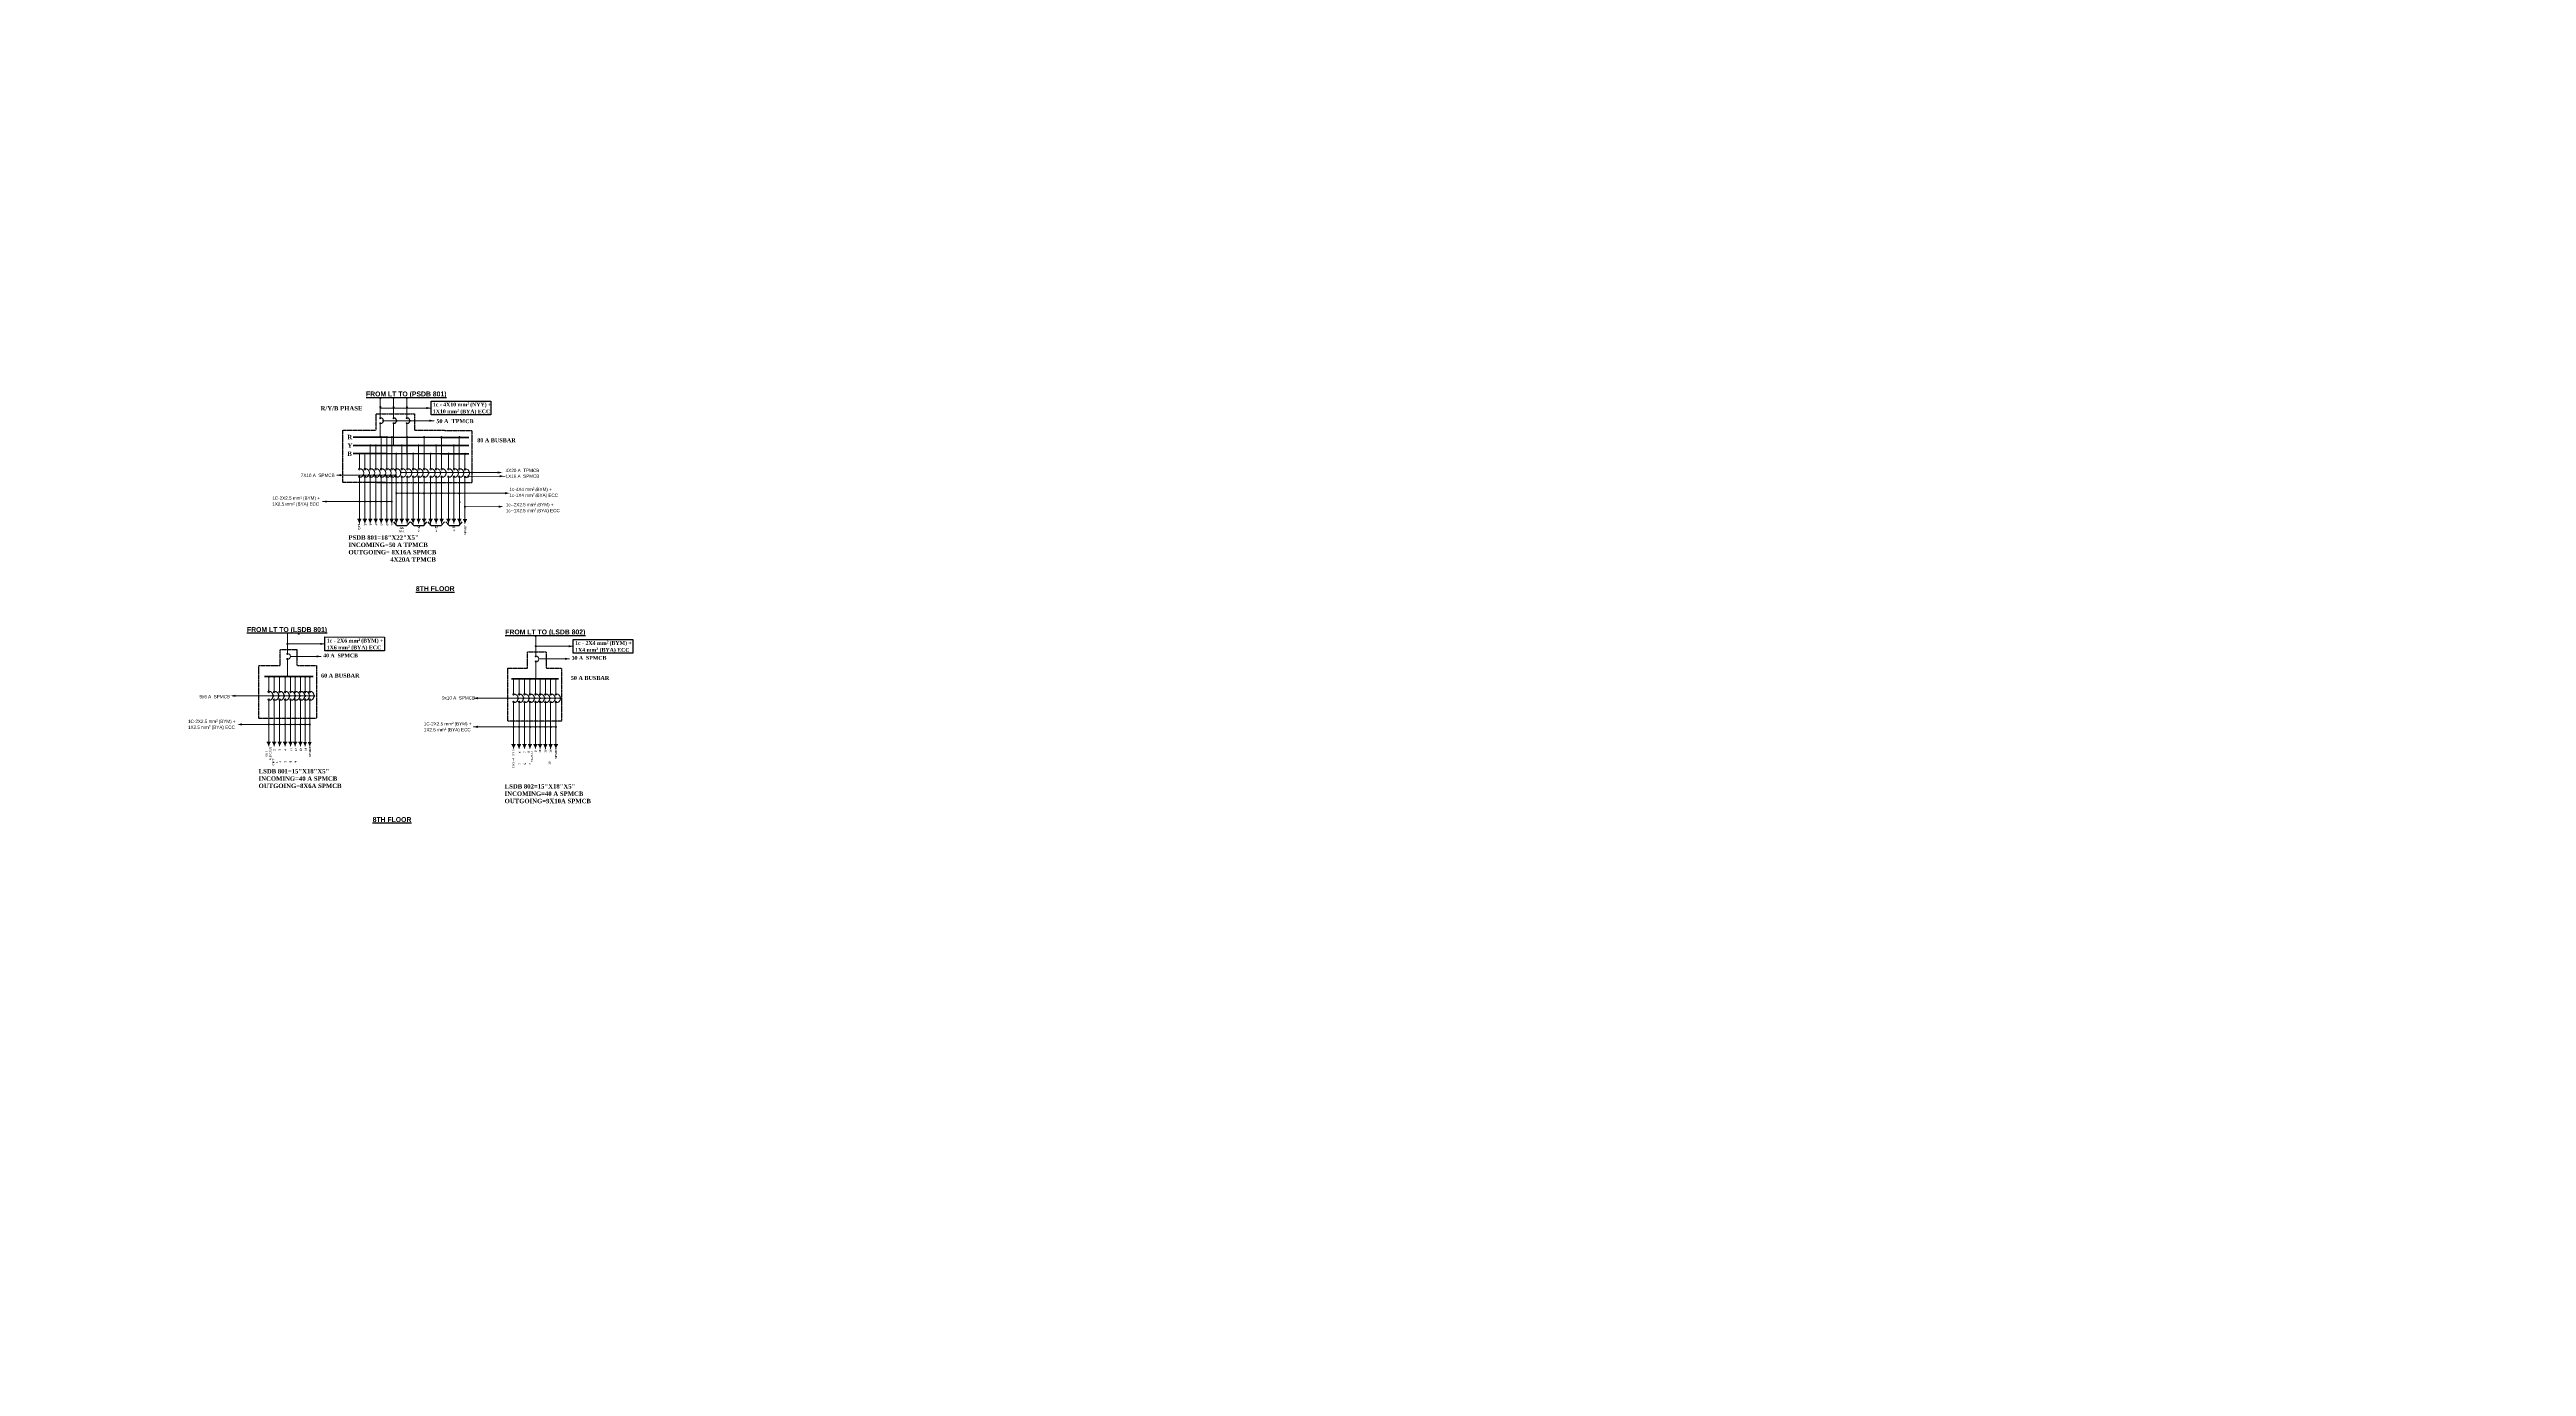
# Model space of a CAD drawing. Header units: inches. Extents: x -12 to 20935469, y -1604 to 24729220.
# Drawn here: x 20826335 to 20829956, y 24644602 to 24646526 of the extents above; entities that cross this region are included whole.
import ezdxf

# ---------------------------------------------------------------- set-up
doc = ezdxf.new("R2010")
doc.units = ezdxf.units.IN
doc.header["$LTSCALE"] = 0.03
doc.header["$MEASUREMENT"] = 0
doc.header["$PDMODE"] = 32
doc.header["$PDSIZE"] = 15
for name, pattern in [('DASHDOT', [1, 0.5, -0.25, 0, -0.25]), ('DASHDOTX2', [2, 1, -0.5, 0, -0.5]), ('DOT', [0.25, 0, -0.25])]:
    doc.linetypes.add(name, pattern=pattern)
for name, color, linetype in [('AC TEXT', 151, 'DOT'), ('FDB', 5, 'Continuous'), ('GUTLI', 7, 'Continuous'), ('H', 154, 'Continuous'), ('QP TEX', 7, 'Continuous'), ('TEXT', 7, 'Continuous')]:
    doc.layers.add(name, color=color, linetype=linetype)
for name, color, linetype, lineweight in [('CIRCUIT', 7, 'Continuous', 0), ('CKT-CABLE', 3, 'Continuous', 9), ('ELECT', 8, 'Continuous', 0), ('Hatch', 253, 'Continuous', 15), ('Power pts', 6, 'DASHDOTX2', 25), ('SB', 1, 'DASHDOT', 30)]:
    doc.layers.add(name, color=color, linetype=linetype, lineweight=lineweight)
doc.styles.add('MtXpl_Swis721_Lt_BT', font='swissl.ttf')
doc.styles.get("Standard").update_dxf_attribs({"font": 'timesbd.ttf'})
doc.dimstyles.new('arch grid', dxfattribs={"dimtxt": 250, "dimasz": 100, "dimexe": 10, "dimexo": 10, "dimgap": 0.09, "dimtad": 0, "dimdec": 0, "dimzin": 0, "dimdsep": 46, "dimtxsty": 'Standard', "dimblk": 'DOT', "dimcen": 50, "dimdle": 50, "dimclrd": 256, "dimclre": 256, "dimadec": 0, "dimazin": 0, "dimtfac": 1, "dimtdec": 0, "dimtofl": 0, "dimtmove": 0, "dimatfit": 3, "dimldrblk": 'DOT', "dimfxl": 200, "dimfxlon": 1, "dimtolj": 1, "dimtzin": 0, "dimlwd": -1, "dimlwe": -1, "dimarcsym": 1})

# ---------------------------------------------------------------- blocks, each defined once
blk = doc.blocks.new('CIRCUIT')
at = {"layer": 'CIRCUIT'}
h = blk.add_hatch(color=256, dxfattribs=at)
h.dxf.hatch_style = 1
h.paths.add_polyline_path([(-12531.4, -5028.8), (-12534.2, -5028.8), (-12531.4, -5034.8)])
h.paths.add_polyline_path([(-12528.6, -5028.8), (-12531.4, -5028.8), (-12531.4, -5034.8)])
at = {"layer": 'CIRCUIT', "linetype": 'ByBlock', "ltscale": 10}
for p, q in [((-12531.4, -4932.7), (-12531.4, -4954.4)), ((-12531.4, -4967.7), (-12531.4, -5028.8)), ((-12531.4, -5028.8), (-12531.4, -5034.8))]:
    blk.add_line(p, q, dxfattribs=at)
at = {"layer": 'CIRCUIT'}
blk.add_line((-12534.2, -5028.8), (-12528.6, -5028.8), dxfattribs=at)
at = {"layer": 'CIRCUIT', "linetype": 'ByBlock', "ltscale": 10}
for centre in [(-12531.4, -4955.5), (-12531.4, -4966.6)]:
    blk.add_circle(centre, 1.11, dxfattribs=at)
at = {"layer": 'CIRCUIT'}
blk.add_arc((-12531.4, -4961.1), 6.65, 270.0451, 89.9549, dxfattribs=at)
blk = doc.blocks.new('circle')
at = {"layer": 'H'}
h = blk.add_hatch(color=256, dxfattribs=at)
h.dxf.hatch_style = 1
h.paths.add_polyline_path([(20826700.3, 24643785.8, 1), (20826698.8, 24643785.8, 1)])
at = {"layer": 'CIRCUIT'}
blk.add_circle((20826699.6, 24643785.8), 0.744, dxfattribs=at)
blk = doc.blocks.new('PSDB CON')
at = {"layer": 'CIRCUIT'}
for p, q in [((20826882.1, 24643866.2), (20826882.1, 24643837.4)), ((20826901.4, 24643866.2), (20826901.4, 24643837.4)), ((20826920.8, 24643866.2), (20826920.8, 24643837.4)), ((20826882.1, 24643828.5), (20826882.1, 24643809)), ((20826901.4, 24643828.4), (20826901.4, 24643797)), ((20826920.8, 24643828.5), (20826920.8, 24643785))]:
    blk.add_line(p, q, dxfattribs=at)
for centre in [(20826882.1, 24643836.7), (20826882.1, 24643829.3), (20826901.4, 24643836.6), (20826901.4, 24643829.2), (20826920.8, 24643836.7), (20826920.8, 24643829.3)]:
    blk.add_circle(centre, 0.744, dxfattribs=at)
for centre in [(20826882, 24643833), (20826901.3, 24643832.9), (20826920.8, 24643833)]:
    blk.add_arc(centre, 4.47, 270.9281, 89.0719, dxfattribs=at)
at = {"layer": 'Hatch'}
blk.add_circle((20826886.5, 24643832.9), 0.744, dxfattribs=at)
at = {"layer": 'AC TEXT'}
for p in [(182.5, 80.4), (182.5, 67.2), (201.9, 80.4), (201.9, 67.2), (221.3, 80.4), (221.3, 67.2), (182.5, 23.2), (186.9, 47.1), (206.3, 47.1), (225.7, 47.1), (201.9, 11.2), (221.3, -0.8)]:
    blk.add_blockref('circle', p, dxfattribs=at)
blk = doc.blocks.new('SDB')
at = {"layer": 'CIRCUIT'}
h = blk.add_hatch(color=256, dxfattribs=at)
h.dxf.hatch_style = 1
h.paths.add_polyline_path([(-12942.1, -7596), (-12944.9, -7596), (-12942.1, -7602)])
h.paths.add_polyline_path([(-12939.3, -7596), (-12942.1, -7596), (-12942.1, -7602)])
h = blk.add_hatch(color=256, dxfattribs=at)
h.dxf.hatch_style = 1
h.paths.add_polyline_path([(-12934.1, -7596), (-12936.9, -7596), (-12934.1, -7602)])
h.paths.add_polyline_path([(-12931.3, -7596), (-12934.1, -7596), (-12934.1, -7602)])
h = blk.add_hatch(color=256, dxfattribs=at)
h.dxf.hatch_style = 1
h.paths.add_polyline_path([(-12926.1, -7596), (-12928.9, -7596), (-12926.1, -7602)])
h.paths.add_polyline_path([(-12923.3, -7596), (-12926.1, -7596), (-12926.1, -7602)])
at = {"layer": 'CIRCUIT', "linetype": 'ByBlock', "ltscale": 10}
for p, q in [((-12934.2, -7488), (-12934.2, -7521.7)), ((-12926.2, -7475.9), (-12926.2, -7521.7)), ((-12942.1, -7500), (-12942.1, -7521.7)), ((-12942.1, -7535), (-12942.1, -7596)), ((-12934.1, -7535), (-12934.1, -7596)), ((-12926.1, -7535), (-12926.1, -7596)), ((-12942.1, -7596), (-12942.1, -7602)), ((-12934.1, -7596), (-12934.1, -7602)), ((-12926.1, -7596), (-12926.1, -7602))]:
    blk.add_line(p, q, dxfattribs=at)
at = {"layer": 'CIRCUIT'}
for p, q in [((-12944.9, -7596), (-12939.3, -7596)), ((-12936.9, -7596), (-12931.3, -7596)), ((-12928.9, -7596), (-12923.3, -7596))]:
    blk.add_line(p, q, dxfattribs=at)
at = {"layer": 'CIRCUIT', "linetype": 'ByBlock', "ltscale": 10}
for centre in [(-12942.1, -7522.8), (-12934.1, -7522.8), (-12926.1, -7522.8), (-12942.1, -7533.9), (-12934.1, -7533.9), (-12926.1, -7533.9)]:
    blk.add_circle(centre, 1.11, dxfattribs=at)
at = {"layer": 'CIRCUIT'}
for centre in [(-12942.1, -7528.3), (-12934.1, -7528.3), (-12926.1, -7528.3)]:
    blk.add_arc(centre, 6.65, 270.0451, 89.9549, dxfattribs=at)
blk = doc.blocks.new('AC C')
at = {"layer": 'QP TEX'}
for p, q in [((20826908.8, 24654380.6), (20826904.1, 24654386)), ((20826908.8, 24654380.6), (20826923.4, 24654380.6)), ((20826923.4, 24654380.6), (20826928.1, 24654386))]:
    blk.add_line(p, q, dxfattribs=at)
at = {"layer": 'AC TEXT'}
for p in [(208.4, 10700), (216.3, 10712), (224.3, 10724), (215, 10672.2), (222.9, 10672.2), (231, 10672.2), (208.4, 10641.9), (216.3, 10641.9), (224.2, 10641.9)]:
    blk.add_blockref('circle', p, dxfattribs=at)
at = {"layer": 'GUTLI'}
blk.add_blockref('SDB', (20839850, 24661985.8), dxfattribs=at)
blk = doc.blocks.new('_Oblique')
at = {"color": 0, "linetype": 'ByBlock', "lineweight": -2}
blk.add_line((-0.5, -0.5), (0.5, 0.5), dxfattribs=at)
blk = doc.blocks.new('*D363')
at = {"ltscale": 50, "transparency": 16777216}
for p, q in [((3479.2, 24649574.1), (3479.2, 24649400.8)), ((3479.4, 24649524.1), (3469.2, 24649524.1)), ((3479.4, 24649400.8), (3469.2, 24649400.8)), ((3479.2, 24649400.8), (3479.2, 8350.7))]:
    blk.add_line(p, q, dxfattribs=at)
at = {"layer": 'Defpoints', "color": 0, "ltscale": 50, "transparency": 16777216}
for p in [(20846678.2, 24649524.1), (3479.2, 24649400.8), (20846678.2, 24649400.8)]:
    blk.add_point(p, dxfattribs=at)
at = {"ltscale": 50, "transparency": 16777216, "xscale": 100, "yscale": 100, "zscale": 100}
for p, rotation in [((3479.2, 24649524.1), 90), ((3479.2, 24649400.8), 270)]:
    blk.add_blockref('_Oblique', p, dxfattribs=dict(at, rotation=rotation))
at = {"color": 0, "ltscale": 50, "transparency": 16777216, "insert": (3479.2, 3397.6), "char_height": 250, "attachment_point": 5, "rotation": 90}
blk.add_mtext('\\A1;{\\H8.57143x;300mm}', dxfattribs=at)
blk = doc.blocks.new('_Dot')
at = {"color": 0, "linetype": 'ByBlock', "lineweight": -2}
blk.add_line((-0.5, 0), (-1, 0), dxfattribs=at)
at = {"color": 0, "linetype": 'ByBlock', "const_width": 0.5}
blk.add_lwpolyline([(-0.25, 0, 1), (0.25, 0, 1)], format="xyb", close=True, dxfattribs=at)

msp = doc.modelspace()

# ---------------------------------------------------------------- hatches: boundary and pattern name
at = {"layer": 'CIRCUIT', "linetype": 'ByBlock', "ltscale": 10}
h = msp.add_hatch(color=256, dxfattribs=at)
h.dxf.hatch_style = 1
h.paths.add_polyline_path([(20826803.8, 24645839.9), (20826801, 24645839.9), (20826803.8, 24645833.9)])
h.paths.add_polyline_path([(20826806.6, 24645839.9), (20826803.8, 24645839.9), (20826803.8, 24645833.9)])
h = msp.add_hatch(color=256, dxfattribs=at)
h.dxf.hatch_style = 1
h.paths.add_polyline_path([(20826811.8, 24645839.9), (20826809, 24645839.9), (20826811.8, 24645833.9)])
h.paths.add_polyline_path([(20826814.6, 24645839.9), (20826811.8, 24645839.9), (20826811.8, 24645833.9)])
h = msp.add_hatch(color=256, dxfattribs=at)
h.dxf.hatch_style = 1
h.paths.add_polyline_path([(20826819.8, 24645839.9), (20826817, 24645839.9), (20826819.8, 24645833.9)])
h.paths.add_polyline_path([(20826822.6, 24645839.9), (20826819.8, 24645839.9), (20826819.8, 24645833.9)])
h = msp.add_hatch(color=256, dxfattribs=at)
h.dxf.hatch_style = 1
h.paths.add_polyline_path([(20826827.8, 24645839.9), (20826825, 24645839.9), (20826827.8, 24645833.9)])
h.paths.add_polyline_path([(20826830.6, 24645839.9), (20826827.8, 24645839.9), (20826827.8, 24645833.9)])
h = msp.add_hatch(color=256, dxfattribs=at)
h.dxf.hatch_style = 1
h.paths.add_polyline_path([(20826835.1, 24645839.9), (20826832.3, 24645839.9), (20826835.1, 24645833.9)])
h.paths.add_polyline_path([(20826837.9, 24645839.9), (20826835.1, 24645839.9), (20826835.1, 24645833.9)])
h = msp.add_hatch(color=256, dxfattribs=at)
h.dxf.hatch_style = 1
h.paths.add_polyline_path([(20826700, 24645672.7), (20826698.5, 24645672.7, 1)])
h.paths.add_polyline_path([(20826699.3, 24645673.4, 0.414214), (20826698.5, 24645672.7), (20826699.3, 24645672.7)])
h.paths.add_polyline_path([(20826699.3, 24645673.4), (20826699.3, 24645672.7), (20826700, 24645672.7, 0.414214)])
h = msp.add_hatch(color=256, dxfattribs=at)
h.dxf.hatch_style = 1
h.paths.add_polyline_path([(20827046.4, 24645669.1), (20827044.9, 24645669.1, 1)])
h.paths.add_polyline_path([(20827045.7, 24645669.9, 0.414214), (20827044.9, 24645669.1), (20827045.7, 24645669.1)])
h.paths.add_polyline_path([(20827045.7, 24645669.9), (20827045.7, 24645669.1), (20827046.4, 24645669.1, 0.414214)])
h = msp.add_hatch(color=256, dxfattribs=at)
h.dxf.hatch_style = 1
h.paths.add_polyline_path([(20826682.8, 24645610.5), (20826681.3, 24645610.5, 1)])
h.paths.add_polyline_path([(20826682.1, 24645611.3, 0.414214), (20826681.3, 24645610.5), (20826682.1, 24645610.5)])
h.paths.add_polyline_path([(20826682.1, 24645611.3), (20826682.1, 24645610.5), (20826682.8, 24645610.5, 0.414214)])
h = msp.add_hatch(color=256, dxfattribs=at)
h.dxf.hatch_style = 1
h.paths.add_polyline_path([(20827043.3, 24645606.9), (20827041.8, 24645606.9, 1)])
h.paths.add_polyline_path([(20827042.6, 24645607.6, 0.414214), (20827041.8, 24645606.9), (20827042.6, 24645606.9)])
h.paths.add_polyline_path([(20827042.6, 24645607.6), (20827042.6, 24645606.9), (20827043.3, 24645606.9, 0.414214)])
h = msp.add_hatch(color=256, dxfattribs=at)
h.dxf.hatch_style = 1
h.paths.add_polyline_path([(20826708.5, 24645514.3), (20826705.7, 24645514.3), (20826708.5, 24645508.2)])
h.paths.add_polyline_path([(20826711.3, 24645514.3), (20826708.5, 24645514.3), (20826708.5, 24645508.2)])
h = msp.add_hatch(color=256, dxfattribs=at)
h.dxf.hatch_style = 1
h.paths.add_polyline_path([(20826715.3, 24645514.3), (20826712.5, 24645514.3), (20826715.3, 24645508.2)])
h.paths.add_polyline_path([(20826718.1, 24645514.3), (20826715.3, 24645514.3), (20826715.3, 24645508.2)])

# ---------------------------------------------------------------- linework, layer by layer
for p, q in [((20826803.9, 24645947.9), (20826803.9, 24645914.2)), ((20826811.8, 24645947.9), (20826811.8, 24645914.2)), ((20826811.8, 24645947.9), (20826811.8, 24645914.2)), ((20826819.8, 24645960), (20826819.8, 24645914.2)), ((20826827.8, 24645960), (20826827.8, 24645914.2)), ((20826835.1, 24645960), (20826835.1, 24645914.2)), ((20826795.8, 24645916.4), (20826795.8, 24645914.2)), ((20826801.1, 24645907.6), (20826801.1, 24645907.6)), ((20826840.1, 24645907.6), (20826840.1, 24645907.6)), ((20826841.1, 24645907.6), (20826841.1, 24645907.6)), ((20826803.8, 24645900.9), (20826803.8, 24645839.9)), ((20826811.8, 24645900.9), (20826811.8, 24645839.9)), ((20826819.8, 24645900.9), (20826819.8, 24645839.9)), ((20826827.8, 24645900.9), (20826827.8, 24645839.9)), ((20826835.1, 24645900.9), (20826835.1, 24645839.9)), ((20826801, 24645839.9), (20826806.6, 24645839.9)), ((20826803.8, 24645839.9), (20826803.8, 24645833.9)), ((20826809, 24645839.9), (20826814.6, 24645839.9)), ((20826810.5, 24645865.6), (20826810.5, 24645865.6)), ((20826811.8, 24645839.9), (20826811.8, 24645833.9)), ((20826817, 24645839.9), (20826822.6, 24645839.9)), ((20826819.8, 24645839.9), (20826819.8, 24645833.9)), ((20826825, 24645839.9), (20826830.6, 24645839.9)), ((20826827.8, 24645839.9), (20826827.8, 24645833.9)), ((20826832.3, 24645839.9), (20826837.9, 24645839.9)), ((20826835.1, 24645839.9), (20826835.1, 24645833.9)), ((20826682.6, 24645672.7), (20826682.6, 24645643.8)), ((20827045.7, 24645669.1), (20827045.7, 24645640.3)), ((20826682.6, 24645634.9), (20826682.6, 24645620)), ((20826682.6, 24645620), (20826682.6, 24645609.9)), ((20827045.7, 24645631.4), (20827045.7, 24645616.5)), ((20827045.7, 24645616.5), (20827045.7, 24645606.4)), ((20826655.2, 24645590.8), (20826655.2, 24645588.6)), ((20826661.9, 24645609.4), (20826661.9, 24645609.4)), ((20826668.5, 24645581.9), (20826668.5, 24645581.9)), ((20826684.5, 24645581.9), (20826684.5, 24645581.9)), ((20826708.5, 24645610.3), (20826708.5, 24645588.6)), ((20826715.3, 24645610.3), (20826715.3, 24645588.6)), ((20827013.3, 24645587.3), (20827013.3, 24645585)), ((20827019.9, 24645606.6), (20827019.9, 24645606.6)), ((20827026.6, 24645578.4), (20827026.6, 24645578.4)), ((20827026.6, 24645578.3), (20827026.6, 24645578.3)), ((20827042.6, 24645578.4), (20827042.6, 24645578.4)), ((20826708.5, 24645575.3), (20826708.5, 24645514.3)), ((20826715.3, 24645575.3), (20826715.3, 24645514.3)), ((20826661.9, 24645540), (20826661.9, 24645540)), ((20826708.5, 24645514.3), (20826708.5, 24645508.2)), ((20826715.3, 24645514.3), (20826715.3, 24645508.2)), ((20827019.9, 24645536.4), (20827019.9, 24645536.4))]:
    msp.add_line(p, q, dxfattribs=at)
for centre, radius in [((20826803.8, 24645913.1), 1.11), ((20826803.8, 24645902), 1.11), ((20826811.8, 24645913.1), 1.11), ((20826811.8, 24645902), 1.11), ((20826819.8, 24645913.1), 1.11), ((20826819.8, 24645902), 1.11), ((20826827.8, 24645913.1), 1.11), ((20826827.8, 24645902), 1.11), ((20826835.1, 24645913.1), 1.11), ((20826835.1, 24645902), 1.11), ((20826682.6, 24645657.8), 0.744), ((20827045.7, 24645654.3), 0.744), ((20826682.6, 24645643.1), 0.744), ((20826682.6, 24645635.7), 0.744), ((20827045.7, 24645639.6), 0.744), ((20827045.7, 24645632.1), 0.744), ((20826708.5, 24645587.5), 1.11), ((20826708.5, 24645576.4), 1.11), ((20826715.3, 24645587.5), 1.11), ((20826715.3, 24645576.4), 1.11)]:
    msp.add_circle(centre, radius, dxfattribs=at)
for centre, radius, start, end in [((20826803.8, 24645907.6), 6.65, 270.0451, 89.9549), ((20826811.8, 24645907.6), 6.65, 270.0451, 89.9549), ((20826819.8, 24645907.6), 6.65, 270.0451, 89.9549), ((20826827.8, 24645907.6), 6.65, 270.0451, 89.9549), ((20826835.1, 24645907.6), 6.65, 270.0451, 89.9549), ((20826682.5, 24645639.4), 4.47, 270.9281, 89.0719), ((20827045.6, 24645635.8), 4.47, 270.9281, 89.0719), ((20826708.5, 24645581.9), 6.65, 270.0451, 89.9549), ((20826715.3, 24645581.9), 6.65, 270.0451, 89.9549)]:
    msp.add_arc(centre, radius, start, end, dxfattribs=at)
at = {"layer": 'CKT-CABLE', "transparency": 33554666}
for p, q in [((20826818.4, 24646002.4), (20826892.6, 24646002.4)), ((20826822.8, 24645983.9), (20826897.1, 24645983.9)), ((20826754.7, 24645904.4), (20826801.7, 24645904.4)), ((20826800.9, 24645904.4), (20826840.8, 24645904.2)), ((20826848.6, 24645908.1), (20826990.1, 24645908.2)), ((20826946.8, 24645902.3), (20827000.8, 24645902.9)), ((20826841.9, 24645877.9), (20827003.5, 24645878)), ((20826733.8, 24645865.8), (20826819.8, 24645865.8)), ((20826818.7, 24645865.8), (20826835.1, 24645865.8)), ((20826934.7, 24645864.9), (20826935.5, 24645864.9)), ((20826942.2, 24645858.1), (20826991.7, 24645858.4)), ((20826681.8, 24645657.8), (20826737.5, 24645657.8)), ((20827044.9, 24645654.3), (20827100.6, 24645654.3)), ((20826687, 24645639.5), (20826732.2, 24645639.5)), ((20827050.1, 24645636), (20827095.3, 24645636)), ((20826606.5, 24645581.9), (20826649.1, 24645581.9)), ((20826632.4, 24645581.9), (20826708.4, 24645581.9)), ((20826722, 24645581.9), (20826709.1, 24645582)), ((20826955.5, 24645578.4), (20827006.2, 24645578.4)), ((20827006.2, 24645578.4), (20827081.9, 24645578.4)), ((20826615.3, 24645540.1), (20826649.1, 24645540.1)), ((20826649.1, 24645540.1), (20826700.7, 24645540.1)), ((20826701, 24645540.1), (20826705.3, 24645540.1)), ((20826703.4, 24645540.1), (20826709.4, 24645540.1)), ((20826708.5, 24645540.1), (20826715.3, 24645540)), ((20826954.6, 24645536.6), (20827006.2, 24645536.6)), ((20827006.2, 24645536.6), (20827075.2, 24645536.5))]:
    msp.add_line(p, q, dxfattribs=at)
at = {"layer": 'CKT-CABLE'}
for points in [[(20826892.7, 24646002.4, 0, 3.14, 0), (20826885.8, 24646002.4, 3.14, 3.14, 0)], [(20826897.1, 24645983.9, 0, 3.14, 0), (20826890.2, 24645983.9, 3.14, 3.14, 0)], [(20826754.2, 24645904.3, 0, 3.14, 0), (20826761.1, 24645904.3, 3.14, 3.14, 0)], [(20826997, 24645908.2, 0, 3.14, 0), (20826990.1, 24645908.2, 3.14, 3.14, 0)], [(20826999.9, 24645902.8, 0, 3.14, 0), (20826993.1, 24645902.8, 3.14, 3.14, 0)], [(20826733.4, 24645865.8, 0, 3.14, 0), (20826740.3, 24645865.8, 3.14, 3.14, 0)], [(20827007.9, 24645878, 0, 3.14, 0), (20827001, 24645878, 3.14, 3.14, 0)], [(20826998.6, 24645858.4, 0, 3.14, 0), (20826991.7, 24645858.4, 3.14, 3.14, 0)], [(20826737.5, 24645657.8, 0, 3.14, 0), (20826730.6, 24645657.8, 3.14, 3.14, 0)], [(20827100.6, 24645654.3, 0, 3.14, 0), (20827093.8, 24645654.3, 3.14, 3.14, 0)], [(20826732.2, 24645639.5, 0, 3.14, 0), (20826725.4, 24645639.5, 3.14, 3.14, 0)], [(20827095.4, 24645636, 0, 3.14, 0), (20827088.5, 24645636, 3.14, 3.14, 0)], [(20826599.7, 24645581.9, 0, 3.14, 0), (20826606.5, 24645581.9, 3.14, 3.14, 0)], [(20826954.2, 24645578.4, 0, 3.14, 0), (20826961.1, 24645578.4, 3.14, 3.14, 0)], [(20826609.4, 24645540.1, 0, 3.14, 0), (20826616.2, 24645540.1, 3.14, 3.14, 0)], [(20826954.2, 24645536.6, 0, 3.14, 0), (20826961.1, 24645536.6, 3.14, 3.14, 0)]]:
    msp.add_lwpolyline(points, format="xyseb", dxfattribs=at)
at = {"layer": 'ELECT', "color": 5, "linetype": 'ByBlock', "lineweight": 35, "ltscale": 10}
for p, q in [((20826779, 24645960), (20826827.1, 24645960)), ((20826779, 24645947.9), (20826827.8, 24645947.9)), ((20826826.7, 24645960), (20826906.5, 24645959.6)), ((20826826.7, 24645947.9), (20826906.5, 24645947.5)), ((20826906.5, 24645959.6), (20826947.7, 24645959.6)), ((20826906.5, 24645947.5), (20826947.7, 24645947.5)), ((20826779, 24645935.9), (20826827.8, 24645935.9)), ((20826826.7, 24645935.9), (20826906.5, 24645935.5)), ((20826906.5, 24645935.5), (20826947.7, 24645935.5)), ((20826649.1, 24645610.3), (20826705.3, 24645610.3)), ((20826703.4, 24645610.3), (20826720.5, 24645610.3)), ((20827010.5, 24645606.8), (20827079.2, 24645606.8))]:
    msp.add_line(p, q, dxfattribs=at)
at = {"layer": 'Hatch'}
for centre in [(20826699.3, 24645672.7), (20827045.7, 24645669.1)]:
    msp.add_circle(centre, 0.744, dxfattribs=at)
at = {"layer": 'Power pts'}
for points in [[(20826812.2, 24645970), (20826812.2, 24645994), (20826868.6, 24645994)], [(20826834.8, 24645994), (20826868.6, 24645994), (20826868.6, 24645970)], [(20826826.7, 24645893.4), (20826763.8, 24645893.4), (20826763.8, 24645970), (20826812.2, 24645970)], [(20826868.6, 24645970), (20826952.3, 24645969.7), (20826952.3, 24645893.1), (20826813.3, 24645893.1)], [(20826672.2, 24645626), (20826672.2, 24645649.6), (20826696.6, 24645649.6)], [(20826696.6, 24645649.6), (20826696.6, 24645626)], [(20826640.7, 24645620.4), (20826640.7, 24645626), (20826649.1, 24645626)], [(20826649.1, 24645548.6), (20826640.7, 24645548.6), (20826640.7, 24645626), (20826649.1, 24645626)], [(20826649.1, 24645626), (20826672.2, 24645626)], [(20826696.6, 24645626), (20826717.4, 24645626)], [(20826717.4, 24645626), (20826725.1, 24645626), (20826725.1, 24645548.6), (20826717.4, 24645548.6)], [(20827004.7, 24645545), (20827004.7, 24645622.4)], [(20827004.7, 24645622.4), (20827006.2, 24645622.4)], [(20827006.2, 24645622.4), (20827033.5, 24645622.4)], [(20827033.5, 24645622.4), (20827033.5, 24645646.1), (20827060.8, 24645646.1), (20827060.8, 24645622.4)], [(20827060.8, 24645622.4), (20827083.2, 24645622.4)], [(20827064.8, 24645622.4), (20827067.3, 24645622.4)], [(20827083.2, 24645622.4), (20827083.2, 24645545)], [(20826701.7, 24645548.6), (20826649.1, 24645548.6)], [(20826717.4, 24645548.6), (20826701.7, 24645548.6)], [(20827006.2, 24645545), (20827004.7, 24645545)], [(20827083.2, 24645545), (20827006.2, 24645545)], [(20827067.8, 24645545), (20827063.9, 24645545)]]:
    msp.add_lwpolyline(points, dxfattribs=at)
at = {"layer": 'SB', "color": 1, "linetype": 'ByBlock', "lineweight": -2}
for points in [[(20826892.7, 24646012.4), (20826979.9, 24646012.4), (20826979.9, 24645992.3), (20826892.7, 24645992.3)], [(20826737.5, 24645667.9), (20826824.7, 24645667.8), (20826824.7, 24645647.8), (20826737.5, 24645647.8)], [(20827100.6, 24645664.3), (20827187.9, 24645664.3), (20827187.9, 24645644.2), (20827100.6, 24645644.3)]]:
    msp.add_lwpolyline(points, close=True, dxfattribs=at)

# ---------------------------------------------------------------- block references
at = {"layer": 'AC TEXT'}
for name, p in [('PSDB CON', (-63.6, 2150.9)), ('circle', (104.3, 2162.1)), ('circle', (112.3, 2162.1)), ('circle', (112.3, 2162.1)), ('circle', (120.3, 2174.1)), ('circle', (128.3, 2174.1)), ('circle', (135.6, 2174.1)), ('circle', (88.3, 2150.1)), ('circle', (94.1, 2118.6)), ('circle', (96.3, 2150.1)), ('circle', (102.1, 2118.6)), ('circle', (110.1, 2118.6)), ('circle', (118.1, 2118.6)), ('circle', (126.1, 2118.6)), ('circle', (134.1, 2118.6)), ('circle', (141.4, 2118.6)), ('circle', (242.8, 2149.7)), ('circle', (247.3, 2116.5)), ('circle', (88.3, 2080)), ('circle', (96.3, 2080)), ('circle', (104.3, 2080)), ('circle', (112.3, 2080)), ('circle', (120.3, 2080)), ('circle', (128.3, 2080)), ('circle', (135.6, 2080)), ('circle', (242.6, 2072.3)), ('circle', (-44.3, 1823.7)), ('circle', (-37.7, 1796.1)), ('circle', (-36.3, 1823.7)), ('circle', (-29.7, 1796.1)), ('circle', (-28.3, 1823.7)), ('circle', (-21.7, 1796.1)), ('circle', (-20.3, 1823.7)), ('circle', (-13.7, 1796.1)), ('circle', (-12.3, 1823.7)), ('circle', (-5.7, 1796.1)), ('circle', (-5.6, 1823.7)), ('circle', (1.1, 1796.1)), ('circle', (2.2, 1823.8)), ('circle', (8.8, 1796.1)), ('circle', (9, 1823.7)), ('circle', (15.6, 1796)), ('circle', (15.8, 1823.7)), ('circle', (22.4, 1796)), ('circle', (313.8, 1820.9)), ('circle', (320.4, 1792.6)), ('circle', (321.8, 1820.9)), ('circle', (328.4, 1792.6)), ('circle', (329.8, 1820.9)), ('circle', (336.4, 1792.6)), ('circle', (337.8, 1820.9)), ('circle', (344.4, 1792.6)), ('circle', (345.8, 1820.9)), ('circle', (352.4, 1792.6)), ('circle', (352.5, 1820.9)), ('circle', (359.2, 1792.6)), ('circle', (360.2, 1820.9)), ('circle', (366.9, 1792.6)), ('circle', (368, 1820.9)), ('circle', (374.6, 1792.5)), ('circle', (375.7, 1820.9)), ('circle', (382.3, 1792.6)), ('circle', (-44.3, 1754.3)), ('circle', (-36.3, 1754.3)), ('circle', (-28.3, 1754.3)), ('circle', (-20.3, 1754.3)), ('circle', (-12.3, 1754.2)), ('circle', (-5.6, 1754.3)), ('circle', (2.2, 1754.3)), ('circle', (9, 1754.2)), ('circle', (15.8, 1754.2)), ('circle', (313.8, 1750.7)), ('circle', (321.8, 1750.7)), ('circle', (329.8, 1750.7)), ('circle', (337.8, 1750.7)), ('circle', (345.8, 1750.7)), ('circle', (352.5, 1750.7)), ('circle', (360.2, 1750.7)), ('circle', (368, 1750.7)), ('circle', (375.7, 1750.7))]:
    msp.add_blockref(name, p, dxfattribs=at)
at = {"layer": 'CIRCUIT', "linetype": 'ByBlock', "ltscale": 10}
for p in [(20839319.3, 24650868.6), (20839327.3, 24650868.6), (20839473.7, 24650868.3), (20839186.7, 24650543), (20839194.7, 24650543), (20839202.7, 24650543), (20839210.7, 24650543), (20839218.7, 24650543), (20839225.4, 24650543), (20839233.1, 24650543), (20839544.7, 24650539.5), (20839552.7, 24650539.5), (20839560.7, 24650539.5), (20839568.7, 24650539.5), (20839576.7, 24650539.5), (20839583.5, 24650539.5), (20839591.2, 24650539.4), (20839598.9, 24650539.4), (20839606.6, 24650539.4)]:
    msp.add_blockref('CIRCUIT', p, dxfattribs=at)
at = {"layer": 'QP TEX'}
for p in [(-66, -8549.9), (-41.4, -8549.9), (-15.8, -8549.9), (10.2, -8549.9)]:
    msp.add_blockref('AC C', p, dxfattribs=at)

# ---------------------------------------------------------------- texts
at = {"layer": 'FDB', "color": 3, "char_height": 7.15, "width": 320.294, "attachment_point": 1}
for s, insert in [('{\\fArial|b1|i0|c0|p34;\\LFROM LT TO (PSDB 801)}', (20826797.6, 24646026.6)), ('{\\fArial|b1|i0|c0|p34;\\L8TH FLOOR}', (20826870.5, 24645742.1)), ('{\\fArial|b1|i0|c0|p34;\\LFROM LT TO (LSDB 801)}', (20826623.6, 24645682.3)), ('{\\fArial|b1|i0|c0|p34;\\LFROM LT TO (LSDB 802)}', (20827001.2, 24645678.8)), ('{\\fArial|b1|i0|c0|p34;\\L8TH FLOOR}', (20826807.3, 24645404.7))]:
    msp.add_mtext(s, dxfattribs=dict(at, insert=insert))
at = {"layer": 'TEXT', "style": 'MtXpl_Swis721_Lt_BT'}
for s, p in [('9x6 A  SPMCB', (20826554.1, 24645578.3)), ('9x10 A  SPMCB', (20826908.7, 24645576.5))]:
    msp.add_text(s, height=4.786, dxfattribs=at).set_placement(p)
at = {"layer": 'TEXT', "attachment_point": 1}
for s, insert, char_height, width in [('R/Y/B PHASE', (20826731.1, 24646005.3), 6.414, 63786.51), ('50 A  TPMCB', (20826900.5, 24645986.2), 5.865, 63786.51), ('R', (20826770.3, 24645963.3), 6.41, 63786.51), ('B', (20826770.3, 24645938.8), 6.41, 63786.51), ('Y', (20826770.5, 24645950.9), 6.41, 63786.51), ('80 A BUSBAR', (20826960.2, 24645958.2), 5.865, 63786.51), ('{\\fSwis721 Lt BT|b0|i0|c0|p34;7X16 A  SPMCB\\P\\H1.00001x;\\C0;\\P\\fArial|b0|i0|c0|p34;\\H0.8571x;\\C256;          }', (20826702.3, 24645906.6), 4.786, 76.393), ('{\\fSwis721 Lt BT|b0|i0|c0|p34;4X20 A  TPMCB\\P\\H1.00001x;\\C0;\\P\\fArial|b0|i0|c0|p34;\\H0.8571x;\\C256;          }', (20827001.8, 24645913.7), 4.786, 76.393), ('{\\fSwis721 Lt BT|b0|i0|c0|p34;1X16 A  SPMCB\\P\\H1.00001x;\\C0;\\P\\fArial|b0|i0|c0|p34;\\H0.8571x;\\C256;          }', (20827001.6, 24645905.3), 4.786, 76.393), ('{\\fSwis721 Lt BT|b0|i0|c0|p34;\\C0;1C-2X2.5 mm\\H1.0833x;²\\fMS Shell Dlg 2|b0|i0|c0|p0;\\H0.65385x; \\fSwis721 Lt BT|b0|i0|c0|p34;\\H1.4118x;(BYM) +\\P1X2.5 mm\\H1.0833x;²\\H0.92311x; (BYA) ECC\\P\\fArial|b0|i0|c0|p34;\\H0.8571x;\\C256;          }', (20826660.5, 24645873.6), 4.7862, 76.393), ('{\\fSwis721 Lt BT|b0|i0|c0|p34;\\C0;1c-4X4 mm\\H1.0833x;²\\fMS Shell Dlg 2|b0|i0|c0|p0;\\H0.65385x; (\\fSwis721 Lt BT|b0|i0|c0|p34;\\H1.4118x;BYM) +\\H1.00001x;\\P\\H0.99999x;1c-1X4 mm\\H1.0833x;²\\fMS Shell Dlg 2|b0|i0|c0|p0;\\H0.65385x; (\\fSwis721 Lt BT|b0|i0|c0|p34;\\H1.4118x;BYA) ECC\\H1.00001x;\\P\\P\\fArial|b0|i0|c0|p34;\\H0.8571x;\\C256;          }', (20827007.3, 24645886.4), 4.7862, 99.12), ('\\pxqc;M\\P4{\\H0.8571x;    }', (20826919.4, 24645830.2), 3, 13.494), ('{\\fSwis721 Lt BT|b0|i0|c0|p34;\\C0;1c--2X2.5 mm\\H1.0833x;²\\fMS Shell Dlg 2|b0|i0|c0|p0;\\H0.65385x; (\\fSwis721 Lt BT|b0|i0|c0|p34;\\H1.4118x;BYM) +\\H1.00001x;\\P\\H0.99999x;1c--1X2.5 mm\\H1.0833x;²\\fMS Shell Dlg 2|b0|i0|c0|p0;\\H0.65385x; (\\fSwis721 Lt BT|b0|i0|c0|p34;\\H1.4118x;BYA) ECC\\H1.00001x;\\P\\P\\fArial|b0|i0|c0|p34;\\H0.8571x;\\C256;          }', (20827002, 24645864), 4.7862, 99.12), ('PSDB 801=18"X22"X5"\\PINCOMING=50 A TPMCB\\POUTGOING= 8X16A SPMCB\\P                         4X20A TPMCB\\P                         ', (20826771.9, 24645816.4), 6.414, 63786.51), ('\\pxqc;AC\\PM-1{\\H0.8571x;    }', (20826843.3, 24645828.8), 3, 13.494), ('\\pxqc;M\\P2{\\H0.8571x;    }', (20826867.9, 24645829.5), 3, 13.494), ('\\pxqc;M\\P3{\\H0.8571x;   }', (20826893.5, 24645829.5), 3, 13.494), ('60 A BUSBAR', (20826731.8, 24645614.4), 5.865, 63786.51), ('50 A BUSBAR', (20827097, 24645610.9), 5.865, 63786.51), ('{\\fSwis721 Lt BT|b0|i0|c0|p34;\\C0;1C-2X2.5 mm\\H1.0833x;²\\fMS Shell Dlg 2|b0|i0|c0|p0;\\H0.65385x; \\fSwis721 Lt BT|b0|i0|c0|p34;\\H1.4118x;(BYM) +\\P1X2.5 mm\\H1.0833x;²\\H0.92311x; (BYA) ECC\\P\\fArial|b0|i0|c0|p34;\\H0.8571x;\\C256;          }', (20826537.3, 24645547.4), 4.7862, 76.393), ('{\\fSwis721 Lt BT|b0|i0|c0|p34;\\C0;1C-2X2.5 mm\\H1.0833x;²\\fMS Shell Dlg 2|b0|i0|c0|p0;\\H0.65385x; \\fSwis721 Lt BT|b0|i0|c0|p34;\\H1.4118x;(BYM) +\\P1X2.5 mm\\H1.0833x;²\\H0.92311x; (BYA) ECC\\P\\fArial|b0|i0|c0|p34;\\H0.8571x;\\C256;          }', (20826882.1, 24645543.8), 4.7862, 76.393), ('LSDB 801=15"X18"X5"\\PINCOMING=40 A SPMCB\\POUTGOING=8X6A SPMCB\\P                    ', (20826640.6, 24645474.9), 6.414, 63786.51), ('LSDB 802=15"X18"X5"\\PINCOMING=40 A SPMCB\\POUTGOING=9X10A SPMCB\\P                    ', (20827000.3, 24645452.8), 6.414, 63786.51)]:
    msp.add_mtext(s, dxfattribs=dict(at, insert=insert, char_height=char_height, width=width))
at = {"layer": 'TEXT', "color": 0, "char_height": 5.571, "width": 251.33, "attachment_point": 1}
for s, insert in [('1c - 4X10 mm{\\H1.0833x;²\\fMS Shell Dlg 2|b0|i0|c0|p0;\\H0.65385x; }(NYY) +\\P1X10 mm{\\H1.0833x;²} (BYA) ECC', (20826895.3, 24646010.8)), ('1c - 2X6 mm{\\H1.0833x;²\\fMS Shell Dlg 2|b0|i0|c0|p0;\\H0.65385x; }(BYM) +\\P1X6 mm{\\H1.0833x;²} (BYA) ECC', (20826740.2, 24645665.8)), ('1c - 2X4 mm{\\H1.0833x;²\\fMS Shell Dlg 2|b0|i0|c0|p0;\\H0.65385x; }(BYM) +\\P1X4 mm{\\H1.0833x;²} (BYA) ECC', (20827103.3, 24645662.3)), ('40 A  SPMCB', (20826735, 24645643.6)), ('30 A  SPMCB', (20827098.2, 24645640.1))]:
    msp.add_mtext(s, dxfattribs=dict(at, insert=insert))
at = {"layer": 'TEXT', "char_height": 3, "width": 6.61, "attachment_point": 1, "rotation": 90}
for s, insert in [('\\pxqc;QP1\\P{\\H0.8571x;        }', (20826785.9, 24645825.4)), ('2{\\H0.8571x;          }', (20826795.2, 24645830.8)), ('3{\\H0.8571x;      }', (20826803.1, 24645830.8)), ('4{\\H0.8571x;       }', (20826811.1, 24645830.8)), ('5{\\H0.8571x;       }', (20826819.1, 24645830.8)), ('6{\\H0.8571x;         }', (20826827.4, 24645830.8)), ('7{\\H0.8571x;         }', (20826834.7, 24645830.8)), ('SPARE{\\H0.8571x;          }', (20826941.4, 24645816.9)), ('11{\\H0.8571x;     }', (20826687, 24645500.8)), ('12', (20826693.6, 24645500.8)), ('13', (20826700.8, 24645500.8)), ('14', (20826707.9, 24645500.8)), ('SPARE {\\H0.8571x;    }', (20826714.3, 24645492.8)), ('SPARE {\\H0.8571x;    }', (20827074, 24645489.7)), ('\\pxqc;CKT\\P1{\\H0.8571x;         }', (20826660.8, 24645481.7)), ('\\pxqc;2{\\H0.8571x;\\P          }', (20826662.2, 24645499.3)), ('3{\\H0.8571x;    }', (20826669.9, 24645501.7)), ('2{\\H0.8571x;  }', (20826670.2, 24645484.4)), ('\\pxqc;4{\\H0.8571x; \\P       }', (20826678, 24645499.6)), ('3{\\H0.8571x;        }', (20826678.2, 24645484.5)), ('8', (20826685.7, 24645484.4)), ('9', (20826693.3, 24645484.4)), ('CKT=4{\\H0.8571x;         }', (20827011.4, 24645476)), ('5', (20827020.3, 24645481.3)), ('6{\\H0.8571x;         }', (20827020.7, 24645498.1)), ('7{\\H0.8571x;        }', (20827028, 24645498.5)), ('6', (20827028.3, 24645481.5)), ('\\pxqr;8{\\H0.8571x;\\PF,G,H,I,J        }', (20827033.7, 24645494.6)), ('7', (20827035.9, 24645481.3)), ('9{\\H0.8571x;        }', (20827044, 24645499.7)), ('10{\\H0.8571x;    }', (20827050.4, 24645498.7)), ('\\pxqc;15{\\H0.8571x;       }', (20827058.1, 24645497.9)), ('10', (20827064.5, 24645481.3)), ('\\pxqc;16{\\H0.8571x;       }', (20827065.9, 24645497.8))]:
    msp.add_mtext(s, dxfattribs=dict(at, insert=insert))
at = {"layer": 'TEXT', "char_height": 3, "attachment_point": 1, "rotation": 90}
for s, width, insert in [('\\pxqc;{\\fVerdana|b0|i0|c0|p34;SB-1\\PA,B,C,D,E}', 14.853, (20826651, 24645490.2)), ('{\\fVerdana|b0|i0|c0|p34;SB-5}', 68.891, (20827011.6, 24645494.2))]:
    msp.add_mtext_dynamic_manual_height_columns(s, width=width, gutter_width=0.0767, heights=[0], dxfattribs=dict(at, insert=insert))

# ---------------------------------------------------------------- dimensions: what is measured, and where the dimension line sits
at = {"ltscale": 50}
dim = msp.add_linear_dim(base=(3479.2, 24649400.8), p1=(20846678.2, 24649524.1), p2=(20846678.2, 24649400.8), angle=90, text='{\\H8.57143x;300mm}', dimstyle='arch grid', override={"dimblk1": 'Oblique', "dimblk2": 'Oblique', "dimsah": 1, "dimfxl": 0.18}, dxfattribs=at)
dim.commit()
dim.dimension.update_dxf_attribs({"geometry": '*D363', "text_midpoint": (3479.2, 3397.6), "dimtype": 160})

doc.saveas('drawing.dxf')
